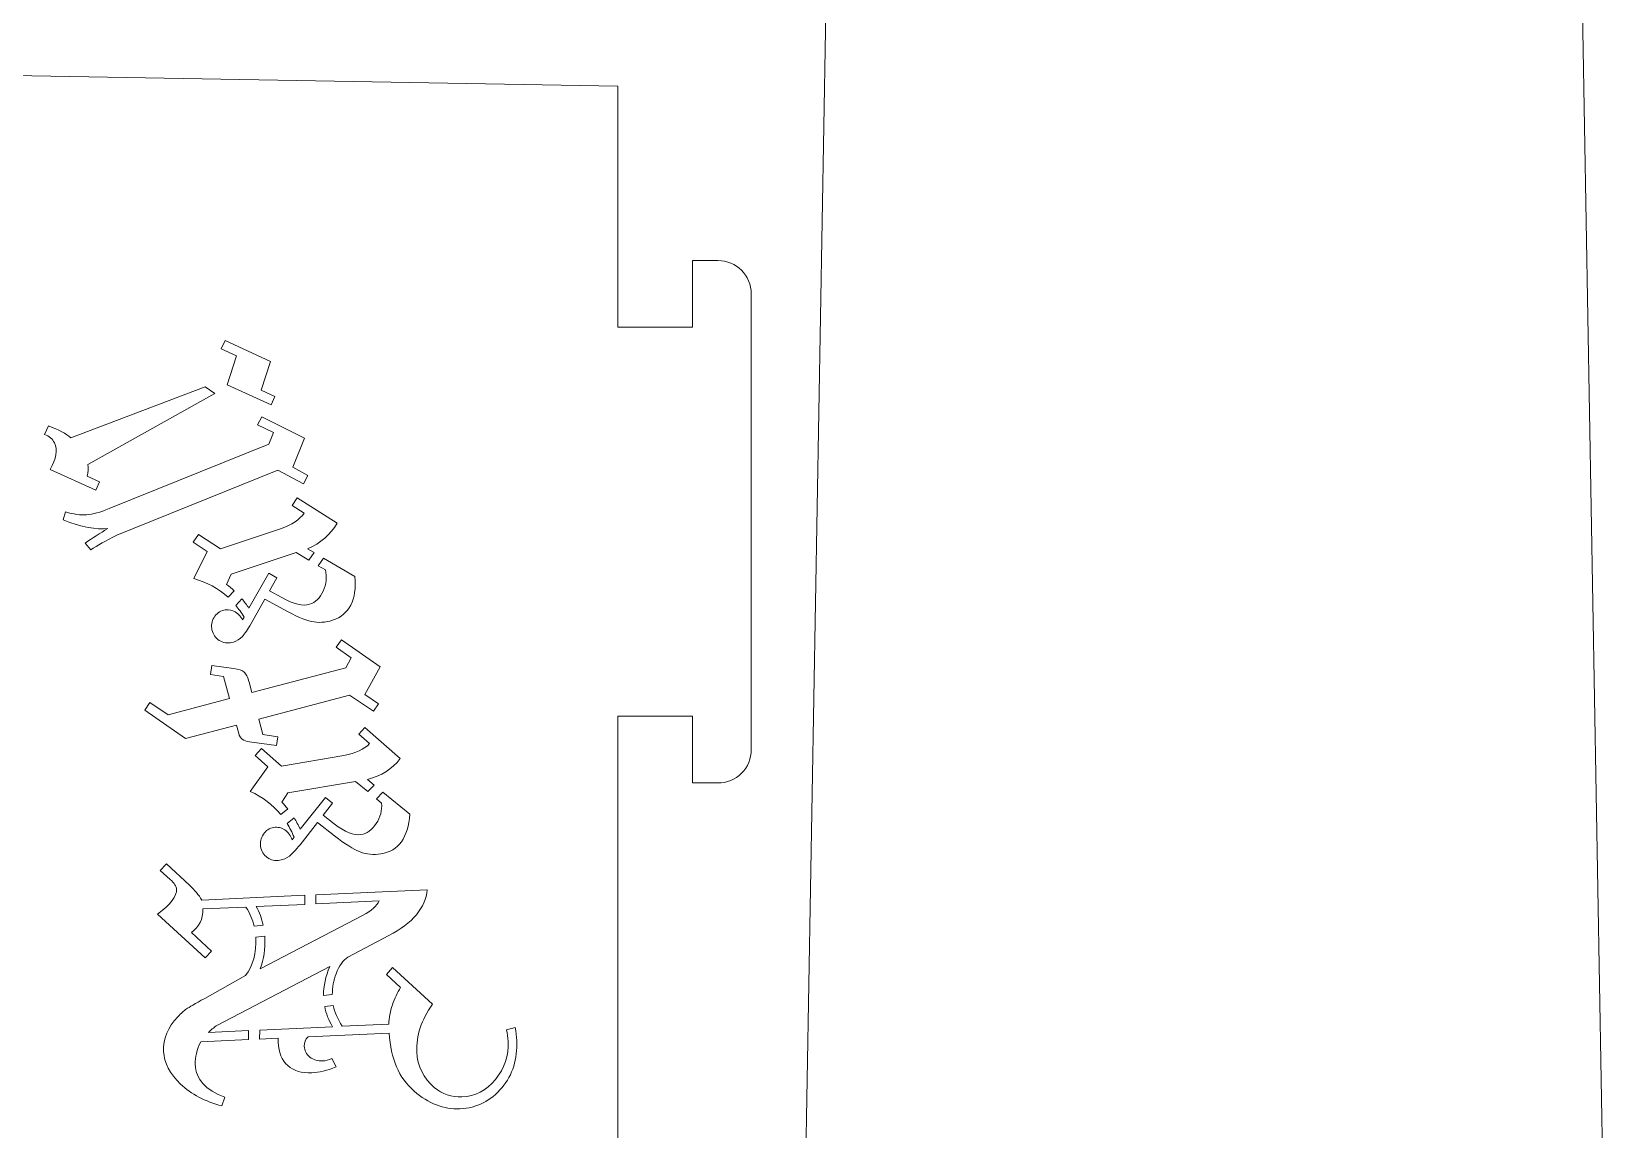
# Model space of a CAD drawing. Header units: centimetres. Extents: x -35.4 to 35.4, y -35.4 to 35.4.
# Drawn here: x 20.65 to 34.9, y -27.48 to -17.61 of the extents above; entities that cross this region are included whole.
import ezdxf

# ---------------------------------------------------------------- set-up
doc = ezdxf.new("R2010")
doc.units = ezdxf.units.CM
doc.header["$MEASUREMENT"] = 0
doc.layers.add('layer 1', color=7, linetype='Continuous')

msp = doc.modelspace()

# ---------------------------------------------------------------- linework, layer by layer
at = {"layer": 'layer 1', "color": 250, "lineweight": 9}
for points, knots in [([(34.90378, -34.75091), (34.90378, -34.75091), (34.57212, -15.8784), (34.57212, -15.8784), (34.57212, -15.8784), (34.57212, -15.8784), (33.57212, -15.8784), (33.57212, -15.8784), (33.57212, -15.8784), (33.57212, -15.8784), (33.57212, -15.1984), (33.57212, -15.1984), (33.57212, -15.1984), (33.57212, -15.1984), (34.16676, -15.1984), (34.16676, -15.1984), (34.16676, -15.1984), (34.1267, -14.90063), (33.87257, -14.67841), (33.57212, -14.67841), (33.57212, -14.67841), (33.57212, -14.67841), (28.81918, -14.67841), (28.81918, -14.67841), (28.81918, -14.67841), (28.51873, -14.67841), (28.2646, -14.90063), (28.22454, -15.1984), (28.22454, -15.1984), (28.22454, -15.1984), (28.81918, -15.1984), (28.81918, -15.1984), (28.81918, -15.1984), (28.81918, -15.1984), (28.81918, -15.8784), (28.81918, -15.8784), (28.81918, -15.8784), (28.81918, -15.8784), (27.81919, -15.8784), (27.81919, -15.8784), (27.81919, -15.8784), (27.81919, -15.8784), (27.48753, -34.75091), (27.48753, -34.75091), (27.48753, -34.75091), (27.48753, -34.75091), (28.81918, -34.75091), (28.81918, -34.75091), (28.81918, -34.75091), (28.81918, -34.75091), (28.81918, -35.35091), (28.81918, -35.35091), (28.81918, -35.35091), (28.81918, -35.35091), (33.57212, -35.35091), (33.57212, -35.35091), (33.57212, -35.35091), (33.57212, -35.35091), (33.57212, -34.75091), (33.57212, -34.75091), (33.57212, -34.75091), (33.57212, -34.75091), (34.90378, -34.75091), (34.90378, -34.75091)], [0, 0, 0, 0, 0.05882353, 0.05882353, 0.05882353, 0.05882353, 0.11764706, 0.11764706, 0.11764706, 0.11764706, 0.17647059, 0.17647059, 0.17647059, 0.17647059, 0.23529412, 0.23529412, 0.23529412, 0.23529412, 0.29411765, 0.29411765, 0.29411765, 0.29411765, 0.35294118, 0.35294118, 0.35294118, 0.35294118, 0.41176471, 0.41176471, 0.41176471, 0.41176471, 0.47058824, 0.47058824, 0.47058824, 0.47058824, 0.52941176, 0.52941176, 0.52941176, 0.52941176, 0.58823529, 0.58823529, 0.58823529, 0.58823529, 0.64705882, 0.64705882, 0.64705882, 0.64705882, 0.70588235, 0.70588235, 0.70588235, 0.70588235, 0.76470588, 0.76470588, 0.76470588, 0.76470588, 0.82352941, 0.82352941, 0.82352941, 0.82352941, 0.88235294, 0.88235294, 0.88235294, 0.88235294, 1, 1, 1, 1]), ([(25.92077, -18.09529), (25.92077, -18.09529), (7.04419, -17.76356), (7.04419, -17.76356), (7.04419, -17.76356), (7.04419, -17.76356), (7.04419, -20.26356), (7.04419, -20.26356), (7.04419, -20.26356), (7.04419, -20.26356), (6.44419, -20.26356), (6.44419, -20.26356), (6.44419, -20.26356), (6.44419, -20.26356), (6.44419, -23.76356), (6.44419, -23.76356), (6.44419, -23.76356), (6.44419, -23.76356), (7.04419, -23.76356), (7.04419, -23.76356), (7.04419, -23.76356), (7.04419, -23.76356), (7.04419, -29.17998), (7.04419, -29.17998), (7.04419, -29.17998), (7.04419, -29.17998), (6.44419, -29.17998), (6.44419, -29.17998), (6.44419, -29.17998), (6.44419, -29.17998), (6.44419, -32.67998), (6.44419, -32.67998), (6.44419, -32.67998), (6.44419, -32.67998), (7.04419, -32.67998), (7.04419, -32.67998), (7.04419, -32.67998), (7.04419, -32.67998), (7.04419, -35.17998), (7.04419, -35.17998), (7.04419, -35.17998), (7.04419, -35.17998), (25.92077, -34.84825), (25.92077, -34.84825), (25.92077, -34.84825), (25.92077, -34.84825), (25.92077, -32.67998), (25.92077, -32.67998), (25.92077, -32.67998), (25.92077, -32.67998), (26.52077, -32.67998), (26.52077, -32.67998), (26.52077, -32.67998), (26.52077, -32.67998), (26.52077, -33.27998), (26.52077, -33.27998), (26.52077, -33.27998), (26.52077, -33.27998), (26.82077, -33.27998), (26.82077, -33.27998), (26.82077, -33.27998), (26.90033, -33.27998), (26.97664, -33.24837), (27.0329, -33.19211), (27.0329, -33.19211), (27.08916, -33.13585), (27.12077, -33.05954), (27.12077, -32.97998), (27.12077, -32.97998), (27.12077, -32.97998), (27.12077, -28.87998), (27.12077, -28.87998), (27.12077, -28.87998), (27.12077, -28.71429), (26.98645, -28.57998), (26.82077, -28.57998), (26.82077, -28.57998), (26.82077, -28.57998), (26.52077, -28.57998), (26.52077, -28.57998), (26.52077, -28.57998), (26.52077, -28.57998), (26.52077, -29.17998), (26.52077, -29.17998), (26.52077, -29.17998), (26.52077, -29.17998), (25.92077, -29.17998), (25.92077, -29.17998), (25.92077, -29.17998), (25.92077, -29.17998), (25.92077, -23.76356), (25.92077, -23.76356), (25.92077, -23.76356), (25.92077, -23.76356), (26.59077, -23.76356), (26.59077, -23.76356), (26.59077, -23.76356), (26.59077, -23.76356), (26.59077, -24.36356), (26.59077, -24.36356), (26.59077, -24.36356), (26.59077, -24.36356), (26.82077, -24.36356), (26.82077, -24.36356), (26.82077, -24.36356), (26.90033, -24.36356), (26.97664, -24.33196), (27.0329, -24.2757), (27.0329, -24.2757), (27.08916, -24.21944), (27.12077, -24.14313), (27.12077, -24.06356), (27.12077, -24.06356), (27.12077, -24.06356), (27.12077, -19.96356), (27.12077, -19.96356), (27.12077, -19.96356), (27.12077, -19.79788), (26.98645, -19.66357), (26.82077, -19.66356), (26.82077, -19.66356), (26.82077, -19.66356), (26.59077, -19.66356), (26.59077, -19.66356), (26.59077, -19.66356), (26.59077, -19.66356), (26.59077, -20.26356), (26.59077, -20.26356), (26.59077, -20.26356), (26.59077, -20.26356), (25.92077, -20.26356), (25.92077, -20.26356), (25.92077, -20.26356), (25.92077, -20.26356), (25.92077, -18.09529), (25.92077, -18.09529)], [0, 0, 0, 0, 0.02857143, 0.02857143, 0.02857143, 0.02857143, 0.05714286, 0.05714286, 0.05714286, 0.05714286, 0.08571429, 0.08571429, 0.08571429, 0.08571429, 0.11428571, 0.11428571, 0.11428571, 0.11428571, 0.14285714, 0.14285714, 0.14285714, 0.14285714, 0.17142857, 0.17142857, 0.17142857, 0.17142857, 0.2, 0.2, 0.2, 0.2, 0.22857143, 0.22857143, 0.22857143, 0.22857143, 0.25714286, 0.25714286, 0.25714286, 0.25714286, 0.28571429, 0.28571429, 0.28571429, 0.28571429, 0.31428571, 0.31428571, 0.31428571, 0.31428571, 0.34285714, 0.34285714, 0.34285714, 0.34285714, 0.37142857, 0.37142857, 0.37142857, 0.37142857, 0.4, 0.4, 0.4, 0.4, 0.42857143, 0.42857143, 0.42857143, 0.42857143, 0.45714286, 0.45714286, 0.45714286, 0.45714286, 0.48571429, 0.48571429, 0.48571429, 0.48571429, 0.51428571, 0.51428571, 0.51428571, 0.51428571, 0.54285714, 0.54285714, 0.54285714, 0.54285714, 0.57142857, 0.57142857, 0.57142857, 0.57142857, 0.6, 0.6, 0.6, 0.6, 0.62857143, 0.62857143, 0.62857143, 0.62857143, 0.65714286, 0.65714286, 0.65714286, 0.65714286, 0.68571429, 0.68571429, 0.68571429, 0.68571429, 0.71428571, 0.71428571, 0.71428571, 0.71428571, 0.74285714, 0.74285714, 0.74285714, 0.74285714, 0.77142857, 0.77142857, 0.77142857, 0.77142857, 0.8, 0.8, 0.8, 0.8, 0.82857143, 0.82857143, 0.82857143, 0.82857143, 0.85714286, 0.85714286, 0.85714286, 0.85714286, 0.88571429, 0.88571429, 0.88571429, 0.88571429, 0.91428571, 0.91428571, 0.91428571, 0.91428571, 0.94285714, 0.94285714, 0.94285714, 0.94285714, 1, 1, 1, 1]), ([(22.80074, -20.96256), (22.80074, -20.96256), (22.40559, -20.78309), (22.40559, -20.78309), (22.40559, -20.78309), (22.40559, -20.78309), (22.48926, -20.52163), (22.48926, -20.52163), (22.48926, -20.52163), (22.48926, -20.52163), (22.35259, -20.45918), (22.35259, -20.45918), (22.35259, -20.45918), (22.35259, -20.45918), (22.38685, -20.38354), (22.38685, -20.38354), (22.38685, -20.38354), (22.38685, -20.38354), (22.79475, -20.5706), (22.79475, -20.5706), (22.79475, -20.5706), (22.79475, -20.5706), (22.71136, -20.83128), (22.71136, -20.83128), (22.71136, -20.83128), (22.71136, -20.83128), (22.835, -20.88692), (22.835, -20.88692), (22.835, -20.88692), (22.835, -20.88692), (22.80074, -20.96256), (22.80074, -20.96256)], [0, 0, 0, 0, 0.11111111, 0.11111111, 0.11111111, 0.11111111, 0.22222222, 0.22222222, 0.22222222, 0.22222222, 0.33333333, 0.33333333, 0.33333333, 0.33333333, 0.44444444, 0.44444444, 0.44444444, 0.44444444, 0.55555556, 0.55555556, 0.55555556, 0.55555556, 0.66666667, 0.66666667, 0.66666667, 0.66666667, 0.77777778, 0.77777778, 0.77777778, 0.77777778, 1, 1, 1, 1]), ([(20.99729, -21.25866), (20.99729, -21.25866), (22.20644, -20.80129), (22.20644, -20.80129), (22.20644, -20.80129), (22.20644, -20.80129), (22.29349, -20.85942), (22.29349, -20.85942), (22.29349, -20.85942), (22.29349, -20.85942), (21.15283, -21.49713), (21.15283, -21.49713), (21.15283, -21.49713), (21.15724, -21.52956), (21.15475, -21.56529), (21.14642, -21.60379), (21.14642, -21.60379), (21.14642, -21.60379), (21.25648, -21.65419), (21.25648, -21.65419), (21.25648, -21.65419), (21.25648, -21.65419), (21.22223, -21.72983), (21.22223, -21.72983), (21.22223, -21.72983), (21.22223, -21.72983), (20.81221, -21.54377), (20.81221, -21.54377), (20.81221, -21.54377), (20.86866, -21.44777), (20.88195, -21.3678), (20.85131, -21.3036), (20.85131, -21.3036), (20.83383, -21.26698), (20.8043, -21.24199), (20.76275, -21.22729), (20.76275, -21.22729), (20.76275, -21.22729), (20.797, -21.15165), (20.797, -21.15165), (20.797, -21.15165), (20.89236, -21.18626), (20.95904, -21.22219), (20.99729, -21.25866)], [0, 0, 0, 0, 0.08333333, 0.08333333, 0.08333333, 0.08333333, 0.16666667, 0.16666667, 0.16666667, 0.16666667, 0.25, 0.25, 0.25, 0.25, 0.33333333, 0.33333333, 0.33333333, 0.33333333, 0.41666667, 0.41666667, 0.41666667, 0.41666667, 0.5, 0.5, 0.5, 0.5, 0.58333333, 0.58333333, 0.58333333, 0.58333333, 0.66666667, 0.66666667, 0.66666667, 0.66666667, 0.75, 0.75, 0.75, 0.75, 0.83333333, 0.83333333, 0.83333333, 0.83333333, 1, 1, 1, 1]), ([(21.34404, -21.89542), (21.34404, -21.89542), (22.77988, -21.31663), (22.77988, -21.31663), (22.77988, -21.31663), (22.77988, -21.31663), (22.82087, -21.21072), (22.82087, -21.21072), (22.82087, -21.21072), (22.82087, -21.21072), (22.67788, -21.14221), (22.67788, -21.14221), (22.67788, -21.14221), (22.67788, -21.14221), (22.71732, -21.06863), (22.71732, -21.06863), (22.71732, -21.06863), (22.71732, -21.06863), (23.10139, -21.26183), (23.10139, -21.26183), (23.10139, -21.26183), (23.10139, -21.26183), (22.99465, -21.5223), (22.99465, -21.5223), (22.99465, -21.5223), (22.99465, -21.5223), (23.13242, -21.59672), (23.13242, -21.59672), (23.13242, -21.59672), (23.13242, -21.59672), (23.09255, -21.67238), (23.09255, -21.67238), (23.09255, -21.67238), (23.09255, -21.67238), (22.85967, -21.55071), (22.85967, -21.55071), (22.85967, -21.55071), (22.85967, -21.55071), (21.41237, -22.13413), (21.41237, -22.13413), (21.41237, -22.13413), (21.31402, -22.18265), (21.23608, -22.22675), (21.17766, -22.26741), (21.17766, -22.26741), (21.17766, -22.26741), (21.12859, -22.20542), (21.12859, -22.20542), (21.12859, -22.20542), (21.19211, -22.16015), (21.26024, -22.11685), (21.33273, -22.07495), (21.33273, -22.07495), (21.2286, -22.08712), (21.09402, -22.0615), (20.92822, -21.99775), (20.92822, -21.99775), (20.92822, -21.99775), (20.95118, -21.92573), (20.95118, -21.92573), (20.95118, -21.92573), (21.02231, -21.9465), (21.08577, -21.95452), (21.14068, -21.95077), (21.14068, -21.95077), (21.19482, -21.9467), (21.26279, -21.92817), (21.34404, -21.89542)], [0, 0, 0, 0, 0.05555556, 0.05555556, 0.05555556, 0.05555556, 0.11111111, 0.11111111, 0.11111111, 0.11111111, 0.16666667, 0.16666667, 0.16666667, 0.16666667, 0.22222222, 0.22222222, 0.22222222, 0.22222222, 0.27777778, 0.27777778, 0.27777778, 0.27777778, 0.33333333, 0.33333333, 0.33333333, 0.33333333, 0.38888889, 0.38888889, 0.38888889, 0.38888889, 0.44444444, 0.44444444, 0.44444444, 0.44444444, 0.5, 0.5, 0.5, 0.5, 0.55555556, 0.55555556, 0.55555556, 0.55555556, 0.61111111, 0.61111111, 0.61111111, 0.61111111, 0.66666667, 0.66666667, 0.66666667, 0.66666667, 0.72222222, 0.72222222, 0.72222222, 0.72222222, 0.77777778, 0.77777778, 0.77777778, 0.77777778, 0.83333333, 0.83333333, 0.83333333, 0.83333333, 0.88888889, 0.88888889, 0.88888889, 0.88888889, 1, 1, 1, 1]), ([(22.88625, -22.07692), (22.98871, -22.04035), (23.05977, -21.99315), (23.09884, -21.93554), (23.09884, -21.93554), (23.09884, -21.93554), (22.99029, -21.86631), (22.99029, -21.86631), (22.99029, -21.86631), (22.99029, -21.86631), (23.0342, -21.79717), (23.0342, -21.79717), (23.0342, -21.79717), (23.0342, -21.79717), (23.39368, -22.02641), (23.39368, -22.02641), (23.39368, -22.02641), (23.33543, -22.13069), (23.2469, -22.20725), (23.12937, -22.25628), (23.12937, -22.25628), (23.12937, -22.25628), (23.18654, -22.2901), (23.18654, -22.2901), (23.18654, -22.2901), (23.18654, -22.2901), (23.13916, -22.3578), (23.13916, -22.3578), (23.13916, -22.3578), (23.13916, -22.3578), (23.02615, -22.29063), (23.02615, -22.29063), (23.02615, -22.29063), (23.02615, -22.29063), (22.44094, -22.48539), (22.44094, -22.48539), (22.44094, -22.48539), (22.44094, -22.48539), (22.40073, -22.57685), (22.40073, -22.57685), (22.40073, -22.57685), (22.42433, -22.59458), (22.44702, -22.6137), (22.46882, -22.6342), (22.46882, -22.6342), (22.46882, -22.6342), (22.41304, -22.69302), (22.41304, -22.69302), (22.41304, -22.69302), (22.32673, -22.61376), (22.22379, -22.55765), (22.10402, -22.52503), (22.10402, -22.52503), (22.10402, -22.52503), (22.22591, -22.28059), (22.22591, -22.28059), (22.22591, -22.28059), (22.22591, -22.28059), (22.10009, -22.19667), (22.10009, -22.19667), (22.10009, -22.19667), (22.10009, -22.19667), (22.14585, -22.12752), (22.14585, -22.12752), (22.14585, -22.12752), (22.14585, -22.12752), (22.34678, -22.25646), (22.34678, -22.25646), (22.34678, -22.25646), (22.34678, -22.25646), (22.88625, -22.07692), (22.88625, -22.07692)], [0, 0, 0, 0, 0.05263158, 0.05263158, 0.05263158, 0.05263158, 0.10526316, 0.10526316, 0.10526316, 0.10526316, 0.15789474, 0.15789474, 0.15789474, 0.15789474, 0.21052632, 0.21052632, 0.21052632, 0.21052632, 0.26315789, 0.26315789, 0.26315789, 0.26315789, 0.31578947, 0.31578947, 0.31578947, 0.31578947, 0.36842105, 0.36842105, 0.36842105, 0.36842105, 0.42105263, 0.42105263, 0.42105263, 0.42105263, 0.47368421, 0.47368421, 0.47368421, 0.47368421, 0.52631579, 0.52631579, 0.52631579, 0.52631579, 0.57894737, 0.57894737, 0.57894737, 0.57894737, 0.63157895, 0.63157895, 0.63157895, 0.63157895, 0.68421053, 0.68421053, 0.68421053, 0.68421053, 0.73684211, 0.73684211, 0.73684211, 0.73684211, 0.78947368, 0.78947368, 0.78947368, 0.78947368, 0.84210526, 0.84210526, 0.84210526, 0.84210526, 0.89473684, 0.89473684, 0.89473684, 0.89473684, 1, 1, 1, 1]), ([(23.22535, -22.40903), (23.22535, -22.40903), (23.27286, -22.34116), (23.27286, -22.34116), (23.27286, -22.34116), (23.27286, -22.34116), (23.55373, -22.5073), (23.55373, -22.5073), (23.55373, -22.5073), (23.57296, -22.71779), (23.50615, -22.84846), (23.35218, -22.8997), (23.35218, -22.8997), (23.28914, -22.92068), (23.22592, -22.92437), (23.16364, -22.9104), (23.16364, -22.9104), (23.10098, -22.89716), (23.01845, -22.86143), (22.91547, -22.80338), (22.91547, -22.80338), (22.91547, -22.80338), (22.74409, -22.70921), (22.74409, -22.70921), (22.74409, -22.70921), (22.74409, -22.70921), (22.62034, -22.92947), (22.62034, -22.92947), (22.62034, -22.92947), (22.59001, -22.98357), (22.56377, -23.02205), (22.54182, -23.04546), (22.54182, -23.04546), (22.52025, -23.06814), (22.49364, -23.08504), (22.46185, -23.09563), (22.46185, -23.09563), (22.42169, -23.10899), (22.38376, -23.10674), (22.34732, -23.08851), (22.34732, -23.08851), (22.31089, -23.07027), (22.28617, -23.04069), (22.27281, -23.00053), (22.27281, -23.00053), (22.26018, -22.96259), (22.26243, -22.92466), (22.28029, -22.88711), (22.28029, -22.88711), (22.2976, -22.84975), (22.32532, -22.82503), (22.36214, -22.81278), (22.36214, -22.81278), (22.39673, -22.80127), (22.43093, -22.80351), (22.46515, -22.81878), (22.46515, -22.81878), (22.49953, -22.8346), (22.52536, -22.86009), (22.54301, -22.89635), (22.54301, -22.89635), (22.54301, -22.89635), (22.55696, -22.87125), (22.55696, -22.87125), (22.55696, -22.87125), (22.53404, -22.83319), (22.50908, -22.79796), (22.48207, -22.76557), (22.48207, -22.76557), (22.48207, -22.76557), (22.5376, -22.707), (22.5376, -22.707), (22.5376, -22.707), (22.55983, -22.7334), (22.58098, -22.76157), (22.60107, -22.79151), (22.60107, -22.79151), (22.60107, -22.79151), (22.78101, -22.4757), (22.78101, -22.4757), (22.78101, -22.4757), (22.78101, -22.4757), (22.85295, -22.51683), (22.85295, -22.51683), (22.85295, -22.51683), (22.85295, -22.51683), (22.7854, -22.63598), (22.7854, -22.63598), (22.7854, -22.63598), (22.7854, -22.63598), (22.896, -22.69645), (22.896, -22.69645), (22.896, -22.69645), (23.00436, -22.75581), (23.08784, -22.77575), (23.14642, -22.75626), (23.14642, -22.75626), (23.19997, -22.73843), (23.24072, -22.69884), (23.269, -22.63676), (23.269, -22.63676), (23.29785, -22.57449), (23.30402, -22.51109), (23.2888, -22.44675), (23.2888, -22.44675), (23.2888, -22.44675), (23.22535, -22.40903), (23.22535, -22.40903)], [0, 0, 0, 0, 0.03571429, 0.03571429, 0.03571429, 0.03571429, 0.07142857, 0.07142857, 0.07142857, 0.07142857, 0.10714286, 0.10714286, 0.10714286, 0.10714286, 0.14285714, 0.14285714, 0.14285714, 0.14285714, 0.17857143, 0.17857143, 0.17857143, 0.17857143, 0.21428571, 0.21428571, 0.21428571, 0.21428571, 0.25, 0.25, 0.25, 0.25, 0.28571429, 0.28571429, 0.28571429, 0.28571429, 0.32142857, 0.32142857, 0.32142857, 0.32142857, 0.35714286, 0.35714286, 0.35714286, 0.35714286, 0.39285714, 0.39285714, 0.39285714, 0.39285714, 0.42857143, 0.42857143, 0.42857143, 0.42857143, 0.46428571, 0.46428571, 0.46428571, 0.46428571, 0.5, 0.5, 0.5, 0.5, 0.53571429, 0.53571429, 0.53571429, 0.53571429, 0.57142857, 0.57142857, 0.57142857, 0.57142857, 0.60714286, 0.60714286, 0.60714286, 0.60714286, 0.64285714, 0.64285714, 0.64285714, 0.64285714, 0.67857143, 0.67857143, 0.67857143, 0.67857143, 0.71428571, 0.71428571, 0.71428571, 0.71428571, 0.75, 0.75, 0.75, 0.75, 0.78571429, 0.78571429, 0.78571429, 0.78571429, 0.82142857, 0.82142857, 0.82142857, 0.82142857, 0.85714286, 0.85714286, 0.85714286, 0.85714286, 0.89285714, 0.89285714, 0.89285714, 0.89285714, 0.92857143, 0.92857143, 0.92857143, 0.92857143, 1, 1, 1, 1]), ([(22.62749, -23.55099), (22.62749, -23.55099), (23.47305, -23.32636), (23.47305, -23.32636), (23.47305, -23.32636), (23.47305, -23.32636), (23.52222, -23.23664), (23.52222, -23.23664), (23.52222, -23.23664), (23.52222, -23.23664), (23.38707, -23.14236), (23.38707, -23.14236), (23.38707, -23.14236), (23.38707, -23.14236), (23.4347, -23.07434), (23.4347, -23.07434), (23.4347, -23.07434), (23.4347, -23.07434), (23.78112, -23.31813), (23.78112, -23.31813), (23.78112, -23.31813), (23.78112, -23.31813), (23.64446, -23.56857), (23.64446, -23.56857), (23.64446, -23.56857), (23.64446, -23.56857), (23.76589, -23.65008), (23.76589, -23.65008), (23.76589, -23.65008), (23.76589, -23.65008), (23.72212, -23.71889), (23.72212, -23.71889), (23.72212, -23.71889), (23.72212, -23.71889), (23.50633, -23.57303), (23.50633, -23.57303), (23.50633, -23.57303), (23.50633, -23.57303), (22.69089, -23.78965), (22.69089, -23.78965), (22.69089, -23.78965), (22.69089, -23.78965), (22.72757, -23.92774), (22.72757, -23.92774), (22.72757, -23.92774), (22.72757, -23.92774), (22.86121, -23.94759), (22.86121, -23.94759), (22.86121, -23.94759), (22.86121, -23.94759), (22.85011, -24.02719), (22.85011, -24.02719), (22.85011, -24.02719), (22.85011, -24.02719), (22.60533, -23.99428), (22.60533, -23.99428), (22.60533, -23.99428), (22.55174, -23.98722), (22.51999, -23.96159), (22.50965, -23.9181), (22.50965, -23.9181), (22.50965, -23.9181), (22.48972, -23.84309), (22.48972, -23.84309), (22.48972, -23.84309), (22.48972, -23.84309), (22.03172, -23.96476), (22.03172, -23.96476), (22.03172, -23.96476), (22.03172, -23.96476), (21.66398, -23.70717), (21.66398, -23.70717), (21.66398, -23.70717), (21.66398, -23.70717), (21.71047, -23.63946), (21.71047, -23.63946), (21.71047, -23.63946), (21.71047, -23.63946), (21.87512, -23.75085), (21.87512, -23.75085), (21.87512, -23.75085), (21.87512, -23.75085), (22.42632, -23.60443), (22.42632, -23.60443), (22.42632, -23.60443), (22.42632, -23.60443), (22.37319, -23.40439), (22.37319, -23.40439), (22.37319, -23.40439), (22.37319, -23.40439), (22.25443, -23.38788), (22.25443, -23.38788), (22.25443, -23.38788), (22.25443, -23.38788), (22.26678, -23.30613), (22.26678, -23.30613), (22.26678, -23.30613), (22.26678, -23.30613), (22.46184, -23.33278), (22.46184, -23.33278), (22.46184, -23.33278), (22.50929, -23.33965), (22.5414, -23.35058), (22.55889, -23.36602), (22.55889, -23.36602), (22.5758, -23.3816), (22.59065, -23.41233), (22.60273, -23.45779), (22.60273, -23.45779), (22.60273, -23.45779), (22.62749, -23.55099), (22.62749, -23.55099)], [0, 0, 0, 0, 0.03448276, 0.03448276, 0.03448276, 0.03448276, 0.06896552, 0.06896552, 0.06896552, 0.06896552, 0.10344828, 0.10344828, 0.10344828, 0.10344828, 0.13793103, 0.13793103, 0.13793103, 0.13793103, 0.17241379, 0.17241379, 0.17241379, 0.17241379, 0.20689655, 0.20689655, 0.20689655, 0.20689655, 0.24137931, 0.24137931, 0.24137931, 0.24137931, 0.27586207, 0.27586207, 0.27586207, 0.27586207, 0.31034483, 0.31034483, 0.31034483, 0.31034483, 0.34482759, 0.34482759, 0.34482759, 0.34482759, 0.37931034, 0.37931034, 0.37931034, 0.37931034, 0.4137931, 0.4137931, 0.4137931, 0.4137931, 0.44827586, 0.44827586, 0.44827586, 0.44827586, 0.48275862, 0.48275862, 0.48275862, 0.48275862, 0.51724138, 0.51724138, 0.51724138, 0.51724138, 0.55172414, 0.55172414, 0.55172414, 0.55172414, 0.5862069, 0.5862069, 0.5862069, 0.5862069, 0.62068966, 0.62068966, 0.62068966, 0.62068966, 0.65517241, 0.65517241, 0.65517241, 0.65517241, 0.68965517, 0.68965517, 0.68965517, 0.68965517, 0.72413793, 0.72413793, 0.72413793, 0.72413793, 0.75862069, 0.75862069, 0.75862069, 0.75862069, 0.79310345, 0.79310345, 0.79310345, 0.79310345, 0.82758621, 0.82758621, 0.82758621, 0.82758621, 0.86206897, 0.86206897, 0.86206897, 0.86206897, 0.89655172, 0.89655172, 0.89655172, 0.89655172, 0.93103448, 0.93103448, 0.93103448, 0.93103448, 1, 1, 1, 1]), ([(23.45391, -24.11699), (23.56076, -24.09652), (23.6382, -24.06075), (23.68563, -24.00979), (23.68563, -24.00979), (23.68563, -24.00979), (23.58894, -23.92478), (23.58894, -23.92478), (23.58894, -23.92478), (23.58894, -23.92478), (23.64292, -23.86316), (23.64292, -23.86316), (23.64292, -23.86316), (23.64292, -23.86316), (23.9631, -24.14471), (23.9631, -24.14471), (23.9631, -24.14471), (23.88958, -24.23885), (23.79037, -24.30096), (23.66672, -24.33143), (23.66672, -24.33143), (23.66672, -24.33143), (23.72803, -24.3818), (23.72803, -24.3818), (23.72803, -24.3818), (23.72803, -24.3818), (23.671, -24.44161), (23.671, -24.44161), (23.671, -24.44161), (23.671, -24.44161), (23.55947, -24.34958), (23.55947, -24.34958), (23.55947, -24.34958), (23.55947, -24.34958), (22.95135, -24.45252), (22.95135, -24.45252), (22.95135, -24.45252), (22.95135, -24.45252), (22.89762, -24.53675), (22.89762, -24.53675), (22.89762, -24.53675), (22.91587, -24.55546), (22.93325, -24.57514), (22.94977, -24.59578), (22.94977, -24.59578), (22.94977, -24.59578), (22.88682, -24.64702), (22.88682, -24.64702), (22.88682, -24.64702), (22.81446, -24.55858), (22.72303, -24.48951), (22.61233, -24.44014), (22.61233, -24.44014), (22.61233, -24.44014), (22.77019, -24.21723), (22.77019, -24.21723), (22.77019, -24.21723), (22.77019, -24.21723), (22.65868, -24.11504), (22.65868, -24.11504), (22.65868, -24.11504), (22.65868, -24.11504), (22.71449, -24.05372), (22.71449, -24.05372), (22.71449, -24.05372), (22.71449, -24.05372), (22.89332, -24.21188), (22.89332, -24.21188), (22.89332, -24.21188), (22.89332, -24.21188), (23.45391, -24.11699), (23.45391, -24.11699)], [0, 0, 0, 0, 0.05263158, 0.05263158, 0.05263158, 0.05263158, 0.10526316, 0.10526316, 0.10526316, 0.10526316, 0.15789474, 0.15789474, 0.15789474, 0.15789474, 0.21052632, 0.21052632, 0.21052632, 0.21052632, 0.26315789, 0.26315789, 0.26315789, 0.26315789, 0.31578947, 0.31578947, 0.31578947, 0.31578947, 0.36842105, 0.36842105, 0.36842105, 0.36842105, 0.42105263, 0.42105263, 0.42105263, 0.42105263, 0.47368421, 0.47368421, 0.47368421, 0.47368421, 0.52631579, 0.52631579, 0.52631579, 0.52631579, 0.57894737, 0.57894737, 0.57894737, 0.57894737, 0.63157895, 0.63157895, 0.63157895, 0.63157895, 0.68421053, 0.68421053, 0.68421053, 0.68421053, 0.73684211, 0.73684211, 0.73684211, 0.73684211, 0.78947368, 0.78947368, 0.78947368, 0.78947368, 0.84210526, 0.84210526, 0.84210526, 0.84210526, 0.89473684, 0.89473684, 0.89473684, 0.89473684, 1, 1, 1, 1]), ([(23.74833, -24.50542), (23.74833, -24.50542), (23.8055, -24.44545), (23.8055, -24.44545), (23.8055, -24.44545), (23.8055, -24.44545), (24.04768, -24.64442), (24.04768, -24.64442), (24.04768, -24.64442), (24.03449, -24.85537), (23.94847, -24.97428), (23.78847, -25.00137), (23.78847, -25.00137), (23.72296, -25.01245), (23.65992, -25.00643), (23.60051, -24.98309), (23.60051, -24.98309), (23.54062, -24.96043), (23.46452, -24.91249), (23.37165, -24.83936), (23.37165, -24.83936), (23.37165, -24.83936), (23.21669, -24.72008), (23.21669, -24.72008), (23.21669, -24.72008), (23.21669, -24.72008), (23.0607, -24.91882), (23.0607, -24.91882), (23.0607, -24.91882), (23.02245, -24.96764), (22.99063, -25.00165), (22.96536, -25.02143), (22.96536, -25.02143), (22.94057, -25.04054), (22.91169, -25.05317), (22.87865, -25.05877), (22.87865, -25.05877), (22.83691, -25.06583), (22.79977, -25.05781), (22.76656, -25.03421), (22.76656, -25.03421), (22.73335, -25.01061), (22.71345, -24.9776), (22.70638, -24.93586), (22.70638, -24.93586), (22.69971, -24.89645), (22.70773, -24.85931), (22.73113, -24.82493), (22.73113, -24.82493), (22.75395, -24.79066), (22.78512, -24.77047), (22.82339, -24.764), (22.82339, -24.764), (22.85933, -24.75791), (22.89279, -24.76536), (22.92426, -24.78568), (22.92426, -24.78568), (22.95582, -24.80658), (22.97745, -24.83572), (22.98934, -24.87426), (22.98934, -24.87426), (22.98934, -24.87426), (23.00697, -24.85158), (23.00697, -24.85158), (23.00697, -24.85158), (22.98905, -24.8078), (22.96836, -24.76684), (22.94488, -24.7287), (22.94488, -24.7287), (22.94488, -24.7287), (23.00762, -24.67763), (23.00762, -24.67763), (23.00762, -24.67763), (23.02762, -24.70969), (23.04598, -24.74365), (23.06276, -24.77953), (23.06276, -24.77953), (23.06276, -24.77953), (23.2889, -24.49497), (23.2889, -24.49497), (23.2889, -24.49497), (23.2889, -24.49497), (23.3537, -24.54662), (23.3537, -24.54662), (23.3537, -24.54662), (23.3537, -24.54662), (23.26871, -24.65403), (23.26871, -24.65403), (23.26871, -24.65403), (23.26871, -24.65403), (23.36876, -24.73072), (23.36876, -24.73072), (23.36876, -24.73072), (23.46677, -24.80596), (23.54621, -24.83843), (23.60708, -24.82813), (23.60708, -24.82813), (23.66273, -24.81871), (23.70905, -24.78582), (23.7465, -24.7288), (23.7465, -24.7288), (23.78454, -24.67167), (23.80033, -24.60996), (23.79514, -24.54405), (23.79514, -24.54405), (23.79514, -24.54405), (23.74833, -24.50542), (23.74833, -24.50542)], [0, 0, 0, 0, 0.03571429, 0.03571429, 0.03571429, 0.03571429, 0.07142857, 0.07142857, 0.07142857, 0.07142857, 0.10714286, 0.10714286, 0.10714286, 0.10714286, 0.14285714, 0.14285714, 0.14285714, 0.14285714, 0.17857143, 0.17857143, 0.17857143, 0.17857143, 0.21428571, 0.21428571, 0.21428571, 0.21428571, 0.25, 0.25, 0.25, 0.25, 0.28571429, 0.28571429, 0.28571429, 0.28571429, 0.32142857, 0.32142857, 0.32142857, 0.32142857, 0.35714286, 0.35714286, 0.35714286, 0.35714286, 0.39285714, 0.39285714, 0.39285714, 0.39285714, 0.42857143, 0.42857143, 0.42857143, 0.42857143, 0.46428571, 0.46428571, 0.46428571, 0.46428571, 0.5, 0.5, 0.5, 0.5, 0.53571429, 0.53571429, 0.53571429, 0.53571429, 0.57142857, 0.57142857, 0.57142857, 0.57142857, 0.60714286, 0.60714286, 0.60714286, 0.60714286, 0.64285714, 0.64285714, 0.64285714, 0.64285714, 0.67857143, 0.67857143, 0.67857143, 0.67857143, 0.71428571, 0.71428571, 0.71428571, 0.71428571, 0.75, 0.75, 0.75, 0.75, 0.78571429, 0.78571429, 0.78571429, 0.78571429, 0.82142857, 0.82142857, 0.82142857, 0.82142857, 0.85714286, 0.85714286, 0.85714286, 0.85714286, 0.89285714, 0.89285714, 0.89285714, 0.89285714, 0.92857143, 0.92857143, 0.92857143, 0.92857143, 1, 1, 1, 1]), ([(22.17792, -25.41632), (22.17792, -25.41632), (23.1027, -25.37406), (23.1027, -25.37406), (23.1027, -25.37406), (23.1027, -25.37406), (23.1038, -25.45524), (23.1038, -25.45524), (23.1038, -25.45524), (23.1038, -25.45524), (22.66736, -25.47518), (22.66736, -25.47518), (22.66736, -25.47518), (22.69553, -25.52694), (22.71603, -25.58276), (22.72886, -25.64264), (22.72886, -25.64264), (22.72886, -25.64264), (22.64904, -25.65277), (22.64904, -25.65277), (22.64904, -25.65277), (22.63492, -25.59241), (22.6099, -25.53453), (22.57397, -25.47945), (22.57397, -25.47945), (22.57397, -25.47945), (22.18692, -25.49713), (22.18692, -25.49713), (22.18692, -25.49713), (22.18752, -25.58775), (22.15366, -25.65816), (22.08476, -25.70898), (22.08476, -25.70898), (22.08476, -25.70898), (22.26486, -25.87615), (22.26486, -25.87615), (22.26486, -25.87615), (22.26486, -25.87615), (22.20696, -25.93588), (22.20696, -25.93588), (22.20696, -25.93588), (22.20696, -25.93588), (21.77878, -25.54344), (21.77878, -25.54344), (21.77878, -25.54344), (21.89598, -25.45451), (21.9532, -25.38009), (21.95049, -25.32077), (21.95049, -25.32077), (21.94928, -25.29434), (21.93029, -25.26518), (21.89346, -25.23214), (21.89346, -25.23214), (21.89346, -25.23214), (21.80211, -25.15215), (21.80211, -25.15215), (21.80211, -25.15215), (21.80211, -25.15215), (21.85819, -25.09132), (21.85819, -25.09132), (21.85819, -25.09132), (21.85819, -25.09132), (22.06525, -25.28197), (22.06525, -25.28197), (22.06525, -25.28197), (22.11204, -25.32692), (22.1494, -25.37171), (22.17792, -25.41632)], [0, 0, 0, 0, 0.05555556, 0.05555556, 0.05555556, 0.05555556, 0.11111111, 0.11111111, 0.11111111, 0.11111111, 0.16666667, 0.16666667, 0.16666667, 0.16666667, 0.22222222, 0.22222222, 0.22222222, 0.22222222, 0.27777778, 0.27777778, 0.27777778, 0.27777778, 0.33333333, 0.33333333, 0.33333333, 0.33333333, 0.38888889, 0.38888889, 0.38888889, 0.38888889, 0.44444444, 0.44444444, 0.44444444, 0.44444444, 0.5, 0.5, 0.5, 0.5, 0.55555556, 0.55555556, 0.55555556, 0.55555556, 0.61111111, 0.61111111, 0.61111111, 0.61111111, 0.66666667, 0.66666667, 0.66666667, 0.66666667, 0.72222222, 0.72222222, 0.72222222, 0.72222222, 0.77777778, 0.77777778, 0.77777778, 0.77777778, 0.83333333, 0.83333333, 0.83333333, 0.83333333, 0.88888889, 0.88888889, 0.88888889, 0.88888889, 1, 1, 1, 1]), ([(23.20265, -25.36949), (23.20265, -25.36949), (24.20545, -25.32367), (24.20545, -25.32367), (24.20545, -25.32367), (24.18998, -25.48742), (24.07441, -25.62454), (23.85994, -25.73557), (23.85994, -25.73557), (23.85994, -25.73557), (23.49156, -25.93015), (23.49156, -25.93015), (23.49156, -25.93015), (23.4481, -25.95803), (23.41271, -26.00792), (23.38595, -26.07919), (23.38595, -26.07919), (23.3634, -26.13922), (23.35183, -26.2017), (23.35088, -26.26661), (23.35088, -26.26661), (23.35088, -26.26661), (23.27288, -26.27527), (23.27288, -26.27527), (23.27288, -26.27527), (23.27214, -26.19021), (23.29042, -26.10287), (23.32824, -26.01413), (23.32824, -26.01413), (23.32824, -26.01413), (22.31248, -26.54494), (22.31248, -26.54494), (22.31248, -26.54494), (22.29588, -26.55512), (22.27091, -26.57568), (22.23764, -26.60722), (22.23764, -26.60722), (22.23764, -26.60722), (22.59861, -26.59073), (22.59861, -26.59073), (22.59861, -26.59073), (22.59861, -26.59073), (22.59571, -26.67208), (22.59571, -26.67208), (22.59571, -26.67208), (22.59571, -26.67208), (22.16733, -26.69166), (22.16733, -26.69166), (22.16733, -26.69166), (22.13118, -26.76336), (22.11483, -26.83061), (22.11773, -26.89405), (22.11773, -26.89405), (22.12395, -27.0303), (22.21322, -27.12923), (22.38494, -27.19025), (22.38494, -27.19025), (22.38494, -27.19025), (22.35793, -27.26917), (22.35793, -27.26917), (22.35793, -27.26917), (22.20719, -27.22897), (22.08295, -27.16343), (21.98636, -27.07191), (21.98636, -27.07191), (21.88918, -26.98041), (21.83819, -26.88209), (21.83344, -26.77813), (21.83344, -26.77813), (21.82826, -26.66478), (21.87061, -26.56102), (21.96109, -26.46742), (21.96109, -26.46742), (21.99197, -26.43482), (22.01797, -26.41126), (22.03965, -26.39614), (22.03965, -26.39614), (22.06135, -26.38161), (22.11639, -26.34967), (22.20421, -26.30092), (22.20421, -26.30092), (22.20421, -26.30092), (22.57148, -26.09462), (22.57148, -26.09462), (22.57148, -26.09462), (22.63811, -26.00877), (22.66818, -25.89395), (22.66233, -25.75188), (22.66233, -25.75188), (22.66233, -25.75188), (22.74282, -25.74166), (22.74282, -25.74166), (22.74282, -25.74166), (22.74282, -25.74166), (22.74408, -25.76302), (22.74408, -25.76302), (22.74408, -25.76302), (22.74827, -25.85464), (22.73478, -25.9459), (22.70297, -26.03564), (22.70297, -26.03564), (22.70297, -26.03564), (23.62798, -25.55371), (23.62798, -25.55371), (23.62798, -25.55371), (23.70379, -25.51258), (23.75242, -25.46915), (23.77334, -25.42464), (23.77334, -25.42464), (23.77334, -25.42464), (23.20374, -25.45067), (23.20374, -25.45067), (23.20374, -25.45067), (23.20374, -25.45067), (23.20265, -25.36949), (23.20265, -25.36949)], [0, 0, 0, 0, 0.03333333, 0.03333333, 0.03333333, 0.03333333, 0.06666667, 0.06666667, 0.06666667, 0.06666667, 0.1, 0.1, 0.1, 0.1, 0.13333333, 0.13333333, 0.13333333, 0.13333333, 0.16666667, 0.16666667, 0.16666667, 0.16666667, 0.2, 0.2, 0.2, 0.2, 0.23333333, 0.23333333, 0.23333333, 0.23333333, 0.26666667, 0.26666667, 0.26666667, 0.26666667, 0.3, 0.3, 0.3, 0.3, 0.33333333, 0.33333333, 0.33333333, 0.33333333, 0.36666667, 0.36666667, 0.36666667, 0.36666667, 0.4, 0.4, 0.4, 0.4, 0.43333333, 0.43333333, 0.43333333, 0.43333333, 0.46666667, 0.46666667, 0.46666667, 0.46666667, 0.5, 0.5, 0.5, 0.5, 0.53333333, 0.53333333, 0.53333333, 0.53333333, 0.56666667, 0.56666667, 0.56666667, 0.56666667, 0.6, 0.6, 0.6, 0.6, 0.63333333, 0.63333333, 0.63333333, 0.63333333, 0.66666667, 0.66666667, 0.66666667, 0.66666667, 0.7, 0.7, 0.7, 0.7, 0.73333333, 0.73333333, 0.73333333, 0.73333333, 0.76666667, 0.76666667, 0.76666667, 0.76666667, 0.8, 0.8, 0.8, 0.8, 0.83333333, 0.83333333, 0.83333333, 0.83333333, 0.86666667, 0.86666667, 0.86666667, 0.86666667, 0.9, 0.9, 0.9, 0.9, 0.93333333, 0.93333333, 0.93333333, 0.93333333, 1, 1, 1, 1]), ([(24.91817, -26.5848), (24.91817, -26.5848), (24.9966, -26.56238), (24.9966, -26.56238), (24.9966, -26.56238), (25.00446, -26.60558), (25.00919, -26.64479), (25.01083, -26.68063), (25.01083, -26.68063), (25.01848, -26.84802), (24.97431, -26.98894), (24.8783, -27.1034), (24.8783, -27.1034), (24.77727, -27.22395), (24.6513, -27.28798), (24.49977, -27.2949), (24.49977, -27.2949), (24.3541, -27.30156), (24.21689, -27.24839), (24.08756, -27.13599), (24.08756, -27.13599), (23.95148, -27.01743), (23.87641, -26.84311), (23.86242, -26.61421), (23.86242, -26.61421), (23.86242, -26.61421), (23.13293, -26.64754), (23.13293, -26.64754), (23.13293, -26.64754), (23.10873, -26.6716), (23.09765, -26.69976), (23.09907, -26.7309), (23.09907, -26.7309), (23.10087, -26.77025), (23.11765, -26.80244), (23.14945, -26.82865), (23.14945, -26.82865), (23.18182, -26.85425), (23.22061, -26.86601), (23.26584, -26.86395), (23.26584, -26.86395), (23.29109, -26.86279), (23.31782, -26.8551), (23.34662, -26.84142), (23.34662, -26.84142), (23.34662, -26.84142), (23.38663, -26.91846), (23.38663, -26.91846), (23.38663, -26.91846), (23.30511, -26.95044), (23.23174, -26.96791), (23.16655, -26.97089), (23.16655, -26.97089), (23.07492, -26.97508), (23.00269, -26.95307), (22.9499, -26.90545), (22.9499, -26.90545), (22.89711, -26.85784), (22.86858, -26.78734), (22.86434, -26.69454), (22.86434, -26.69454), (22.86412, -26.68983), (22.86418, -26.67807), (22.86451, -26.6598), (22.86451, -26.6598), (22.86451, -26.6598), (22.69593, -26.6675), (22.69593, -26.6675), (22.69593, -26.6675), (22.69593, -26.6675), (22.69883, -26.58615), (22.69883, -26.58615), (22.69883, -26.58615), (22.69883, -26.58615), (23.35302, -26.55626), (23.35302, -26.55626), (23.35302, -26.55626), (23.31821, -26.49814), (23.29486, -26.43772), (23.28272, -26.3748), (23.28272, -26.3748), (23.28272, -26.3748), (23.35989, -26.36622), (23.35989, -26.36622), (23.35989, -26.36622), (23.37271, -26.42492), (23.39959, -26.48686), (23.44052, -26.55226), (23.44052, -26.55226), (23.44052, -26.55226), (23.85872, -26.53315), (23.85872, -26.53315), (23.85872, -26.53315), (23.86196, -26.47532), (23.87287, -26.41773), (23.89203, -26.36035), (23.89203, -26.36035), (23.91116, -26.30239), (23.93584, -26.25006), (23.9661, -26.20394), (23.9661, -26.20394), (23.9661, -26.20394), (23.83827, -26.08559), (23.83827, -26.08559), (23.83827, -26.08559), (23.83827, -26.08559), (23.89259, -26.02484), (23.89259, -26.02484), (23.89259, -26.02484), (23.89259, -26.02484), (24.2525, -26.3533), (24.2525, -26.3533), (24.2525, -26.3533), (24.15188, -26.49562), (24.10485, -26.63845), (24.1114, -26.78176), (24.1114, -26.78176), (24.11736, -26.91215), (24.16992, -27.01922), (24.2691, -27.10297), (24.2691, -27.10297), (24.34192, -27.1638), (24.42445, -27.19241), (24.51725, -27.18816), (24.51725, -27.18816), (24.63531, -27.18277), (24.73592, -27.13049), (24.8185, -27.03137), (24.8185, -27.03137), (24.90106, -26.93167), (24.93937, -26.81691), (24.93338, -26.68593), (24.93338, -26.68593), (24.93188, -26.65304), (24.9268, -26.61913), (24.91817, -26.5848)], [0, 0, 0, 0, 0.02857143, 0.02857143, 0.02857143, 0.02857143, 0.05714286, 0.05714286, 0.05714286, 0.05714286, 0.08571429, 0.08571429, 0.08571429, 0.08571429, 0.11428571, 0.11428571, 0.11428571, 0.11428571, 0.14285714, 0.14285714, 0.14285714, 0.14285714, 0.17142857, 0.17142857, 0.17142857, 0.17142857, 0.2, 0.2, 0.2, 0.2, 0.22857143, 0.22857143, 0.22857143, 0.22857143, 0.25714286, 0.25714286, 0.25714286, 0.25714286, 0.28571429, 0.28571429, 0.28571429, 0.28571429, 0.31428571, 0.31428571, 0.31428571, 0.31428571, 0.34285714, 0.34285714, 0.34285714, 0.34285714, 0.37142857, 0.37142857, 0.37142857, 0.37142857, 0.4, 0.4, 0.4, 0.4, 0.42857143, 0.42857143, 0.42857143, 0.42857143, 0.45714286, 0.45714286, 0.45714286, 0.45714286, 0.48571429, 0.48571429, 0.48571429, 0.48571429, 0.51428571, 0.51428571, 0.51428571, 0.51428571, 0.54285714, 0.54285714, 0.54285714, 0.54285714, 0.57142857, 0.57142857, 0.57142857, 0.57142857, 0.6, 0.6, 0.6, 0.6, 0.62857143, 0.62857143, 0.62857143, 0.62857143, 0.65714286, 0.65714286, 0.65714286, 0.65714286, 0.68571429, 0.68571429, 0.68571429, 0.68571429, 0.71428571, 0.71428571, 0.71428571, 0.71428571, 0.74285714, 0.74285714, 0.74285714, 0.74285714, 0.77142857, 0.77142857, 0.77142857, 0.77142857, 0.8, 0.8, 0.8, 0.8, 0.82857143, 0.82857143, 0.82857143, 0.82857143, 0.85714286, 0.85714286, 0.85714286, 0.85714286, 0.88571429, 0.88571429, 0.88571429, 0.88571429, 0.91428571, 0.91428571, 0.91428571, 0.91428571, 0.94285714, 0.94285714, 0.94285714, 0.94285714, 1, 1, 1, 1])]:
    msp.add_open_spline(points, degree=3, knots=knots, dxfattribs=at)

doc.saveas('drawing.dxf')
